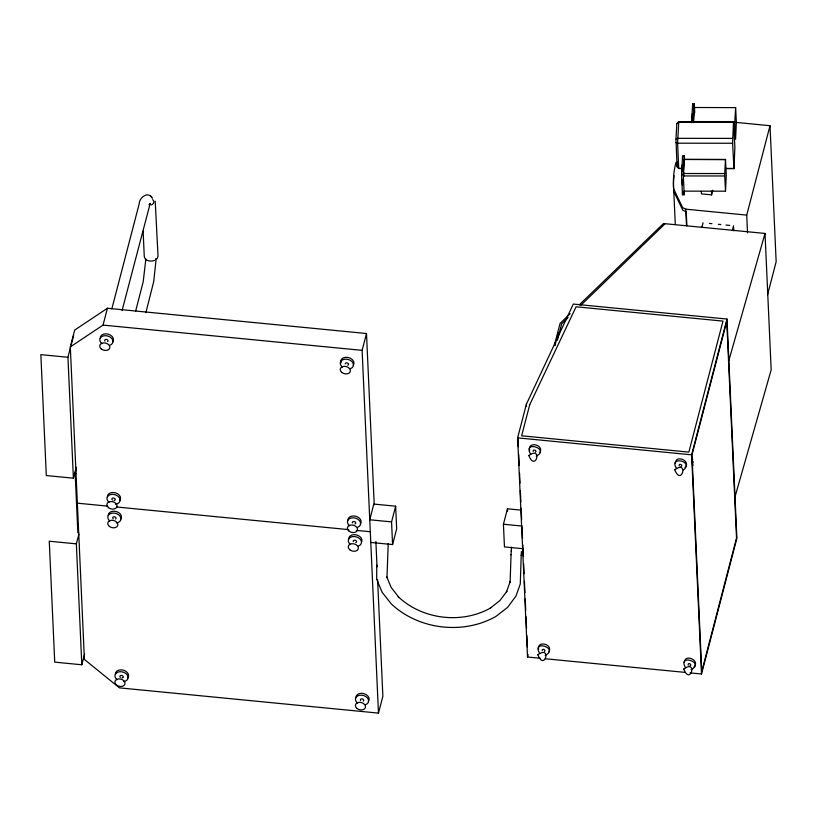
<?xml version="1.0" encoding="UTF-8"?>
<svg xmlns="http://www.w3.org/2000/svg" width="817" height="817" viewBox="0 0 817 817"><rect width="100%" height="100%" fill="white"/><g stroke="black" fill="none" stroke-linecap="round" stroke-linejoin="round"><path stroke-width="1.23" d="M692.663 463.78L692.785 462.075L692.591 462.82M682.726 168.557L678.968 168.557L677.048 166.678L675.976 139.094L676.813 123.653L678.498 121.907L733.503 121.968L734.881 147.336L733.972 168.619L726.476 168.608M683.472 173.51L683.461 175.941L724.71 175.982L725.516 191.188L726.293 174.685L725.486 159.478L684.237 159.438L683.472 173.51L724.72 173.551L725.486 159.478M724.71 175.982L724.72 173.551M733.972 168.619L732.594 143.251L733.503 121.968M734.779 121.61L735.576 139.247L736.342 122.744L735.668 107.63L734.779 121.61L693.521 121.57L694.287 107.497L735.668 107.63M692.673 461.523L692.53 462.248L692.612 461.278M692.663 465.578L692.765 464.791L692.653 465.649M376.77 565.16L376.678 579.151M692.55 461.973L692.581 461.442M692.602 464.72L692.581 463.903M511.054 554.488L510.114 582.337L510.145 581.673L506.489 591.876L506.877 591.253L499.963 600.515L490.231 608.175L490.741 607.909C461.779 624.29 422.46 619.633 398.257 596.757L398.696 597.135L391.129 587.392L386.768 576.935L386.982 577.588L388.218 543.601M145.845 259.142L143.2 281.753L135.632 311.124M156.129 259.142L153.729 281.548L145.875 312.717M521.226 555.172L520.286 583.971L515.956 596.073L507.602 607.368L495.858 616.467C463.096 634.993 418.631 629.723 391.241 603.845L382.08 592.233L376.892 579.804M678.968 168.557L677.222 166.801L677.477 162.052M684.401 190.994L684.197 194.742L682.471 194.742L681.562 174.593L682.583 155.822L684.309 155.833L684.472 159.611M684.197 194.742L683.288 174.593L684.309 155.833M682.471 194.742L682.614 192.24M691.621 122.652L692.642 103.892L694.358 103.892L694.756 112.705M693.337 122.652L694.358 103.892M511.033 554.804L511.258 550.842M521.205 555.478L521.43 551.557M511.238 551.118L511.483 547.165M692.387 459.889L692.55 458.96M692.479 460.032L692.469 460.257M675.291 463.137C675.863 454.109 691.396 461.145 685.024 467.549M684.289 662.403C684.85 653.365 700.383 660.412 694.021 666.815M692.459 460.083L692.52 459.103L692.408 459.848M377.597 579.59L382.867 696.278L378.475 713.108L119.405 687.853L84.406 659.442L70.313 346.898L74.694 330.068L107.425 308.264L366.496 333.52L374.227 504.753M67.944 357.274L40.85 354.639L46.303 475.555L73.397 478.19L67.944 357.274L73.632 335.45M70.313 346.898L103.044 325.095L107.425 308.264M111.827 308.918L139.125 204.117C139.115 197.387 148.357 190.647 152.422 198.317M73.397 478.19L76.236 467.283M78.698 532.755L77.85 532.674L75.164 473.227L76.134 469.52M122.039 310.634L150.062 203.964L148.949 204.679M76.359 543.856L49.265 541.211L54.729 662.127L81.812 664.772L76.359 543.856L78.892 534.155M81.812 664.772L84.662 653.855M378.475 713.108L362.115 350.36L366.496 333.52M391.557 521.889L395.642 506.193L373.839 504.069L369.754 519.765L391.557 521.889L392.579 544.561L370.775 542.437M392.579 544.561L396.664 528.865L395.642 506.193M540.211 658.257L527.516 657.021L517.621 437.861L526.383 404.241L573.309 304.067L726.987 319.049L736.883 538.219L701.517 673.994L690.079 672.871M523.166 548.738L504.457 546.91L503.425 524.238L507.449 508.817L521.175 510.155M555.877 341.986L554.947 345.53L554.814 343.64L560.094 323.389L570.154 313.667M557.419 336.083L558.338 332.539M557.388 340.28L561.667 323.828L568.081 317.629M527.516 657.021L528.139 654.621M701.813 227.586L703.059 222.806M701.323 191.362L701.446 193.884L711.597 194.875L712.812 190.228M732.298 230.557L733.543 225.778M747.524 232.916L746.728 215.116L770.012 125.716L735.719 122.376M701.517 673.994L691.621 454.824L726.987 319.049M767.541 294.814L776.15 261.746L770.012 125.716M728.866 360.43L765.018 233.448L663.465 223.552L579.304 304.833M735.014 496.828L771.177 369.846L765.018 233.448M539.966 452.393C544.204 444.642 527.568 440.966 529.63 450.208M548.953 651.649C553.201 643.908 536.555 640.232 538.628 649.464M157.099 258.611L158.028 256.242L155.22 201.288M150.512 203.321L149.634 204.291L150.073 203.964M535.574 452.189C537.32 450.341 532.674 448.819 533.184 451.403M544.571 651.445C546.307 649.607 541.661 648.085 542.182 650.659M580.897 305.221L665.12 223.715M733.748 122.141L678.743 122.08L676.813 123.653M683.441 469.969C694.634 460.911 667.826 455.672 676.639 468.529M675.976 139.094L677.61 138.328L732.614 138.39M154.576 260.378C151.033 261.9 144.885 261.123 144.272 256.558L143.128 231.14M536.207 456.1C550.944 448.952 521.849 439.709 530.733 454.303M680.867 466.67C684.227 465.312 678.039 462.524 679.254 465.935M545.194 655.367C559.931 648.218 530.836 638.965 539.72 653.559M689.854 665.937C693.214 664.578 687.026 661.78 688.241 665.201M691.1 669.593C705.837 662.444 676.742 653.192 685.626 667.785M732.594 143.251L677.599 143.189L675.965 142.536M725.608 159.57L684.237 159.438M682.481 168.384L678.733 168.384L677.599 143.189L678.743 122.08M726.231 168.435L733.737 168.445M681.562 174.593L683.288 174.593M725.516 191.188L684.268 191.137M675.976 162.379A166.219 113.134 -2.6 0 0 673.668 188.952L682.685 207.681L685.769 209.172L746.728 215.116M709.411 223.429L711.954 223.674M718.296 224.297L720.839 224.542M725.925 225.032L729.734 225.41M103.044 325.095L362.115 350.36M517.621 437.861L691.621 454.824M75.164 473.227L76.012 473.309M503.425 524.238L522.145 526.066M77.36 503.17L107.793 506.142M116.668 507L348.736 529.63M356.345 530.376L370.295 531.734M545.296 658.757L685.003 672.381M685.882 211.695L682.798 210.204L673.79 191.464A166.219 113.134 -2.6 0 1 674.045 175.686M151.748 197.183L150.277 195.794M733.595 227.034L733.768 230.813M711.433 191.096L711.597 194.875M692.642 103.892L692.816 107.67M686.239 211.797L686.872 225.778M685.769 209.172L686.515 225.686M673.79 191.464L675.281 224.532M526.383 404.241L526.485 406.427M517.968 438.024L518.366 446.797M518.703 454.323L519.214 465.598M519.551 473.125L520 483.153M520.347 490.67L520.848 501.955M521.134 508.225L521.644 519.561M521.992 527.118L522.502 538.454M522.778 544.755L523.299 556.091M523.636 563.648L524.085 573.718M524.432 581.275L524.943 592.652M525.229 598.984L525.739 610.37M526.025 616.702L526.546 628.089M526.883 635.687L527.404 647.074M507.449 508.817L507.561 511.34M375.881 541.538L377.025 566.906M353.301 541.62A1.695 1.215 14.6 0 1 354.272 540.231A1.695 1.215 14.6 0 1 356.375 541.079A1.695 1.215 14.6 0 1 355.773 542.611M348.767 538.954A6.71 4.81 14.6 0 1 356.018 534.808A6.71 4.81 14.6 0 1 361.808 541.487M350.381 544.469A6.71 4.81 14.6 0 1 350.473 537.28A6.71 4.81 14.6 0 1 360.174 539.169A6.71 4.81 14.6 0 1 358.387 546.032M360.634 700.588A1.695 1.215 14.6 0 1 361.053 699.005A1.695 1.215 14.6 0 1 363.289 699.434A1.695 1.215 14.6 0 1 363.269 701.098M355.926 697.606A6.71 4.81 14.6 0 1 364.025 693.674A6.71 4.81 14.6 0 1 368.365 701.262M357.54 703.131A6.71 4.81 14.6 0 1 357.632 695.931A6.71 4.81 14.6 0 1 367.333 697.82A6.71 4.81 14.6 0 1 365.546 704.683M113.246 518.764A1.695 1.215 14.6 0 1 113.165 517.008A1.695 1.215 14.6 0 1 115.514 517.243A1.695 1.215 14.6 0 1 115.595 518.989M108.263 515.496A6.71 4.81 14.6 0 1 116.361 511.565A6.71 4.81 14.6 0 1 120.691 519.163M109.866 521.021A6.71 4.81 14.6 0 1 110.407 513.607A6.71 4.81 14.6 0 1 120.273 516.507A6.71 4.81 14.6 0 1 116.3 522.911M120.405 677.416A1.695 1.215 14.6 0 1 120.232 675.741A1.695 1.215 14.6 0 1 122.448 675.73A1.695 1.215 14.6 0 1 123.01 677.416M122.754 677.65A1.695 1.215 14.6 0 1 122.019 677.896M115.422 674.158A6.71 4.81 14.6 0 1 123.52 670.216A6.71 4.81 14.6 0 1 127.85 677.814M117.025 679.673A6.71 4.81 14.6 0 1 117.566 672.258A6.71 4.81 14.6 0 1 127.432 675.169A6.71 4.81 14.6 0 1 123.459 681.572M152.656 199.624A5.157 3.513 -2.6 0 1 152.636 204.138M152.003 204.587A5.157 3.513 -2.6 0 1 151.268 204.955M156.037 258.56A5.157 3.513 -2.6 0 1 155.659 259.122M352.454 522.9A1.695 1.215 14.6 0 1 353.424 521.522A1.695 1.215 14.6 0 1 355.528 522.359A1.695 1.215 14.6 0 1 354.925 523.891M347.93 520.235A6.71 4.81 14.6 0 1 356.028 516.303A6.71 4.81 14.6 0 1 360.358 523.891M349.533 525.76A6.71 4.81 14.6 0 1 349.635 518.56A6.71 4.81 14.6 0 1 359.327 520.449A6.71 4.81 14.6 0 1 357.54 527.312M345.223 363.922A1.695 1.215 14.6 0 1 347.674 363.095A1.695 1.215 14.6 0 1 347.766 365.24M341.046 362.881A6.71 4.81 14.6 0 1 348.011 357.438A6.71 4.81 14.6 0 1 353.199 365.24M342.374 367.099A6.71 4.81 14.6 0 1 342.476 359.909A6.71 4.81 14.6 0 1 352.168 361.798A6.71 4.81 14.6 0 1 350.381 368.661M112.399 500.045A1.695 1.215 14.6 0 1 112.317 498.299A1.695 1.215 14.6 0 1 114.676 498.523A1.695 1.215 14.6 0 1 114.748 500.28M114.421 500.443A1.695 1.215 14.6 0 1 114.023 500.525M107.415 496.787A6.71 4.81 14.6 0 1 115.514 492.855A6.71 4.81 14.6 0 1 119.854 500.443M109.018 502.302A6.71 4.81 14.6 0 1 109.57 494.898A6.71 4.81 14.6 0 1 119.425 497.798A6.71 4.81 14.6 0 1 115.463 504.201M104.964 341.108A1.695 1.215 14.6 0 1 105.373 339.525A1.695 1.215 14.6 0 1 107.619 339.964A1.695 1.215 14.6 0 1 107.589 341.618M100.256 338.136A6.71 4.81 14.6 0 1 108.355 334.194A6.71 4.81 14.6 0 1 112.695 341.792M101.87 343.651A6.71 4.81 14.6 0 1 101.962 336.461A6.71 4.81 14.6 0 1 111.663 338.34A6.71 4.81 14.6 0 1 109.876 345.213M692.081 121.988A10.325 0.511 -89.9 0 1 692.377 113.461M683.747 176.625A10.325 0.511 -89.9 0 1 683.758 172.152M682.614 184.856A10.325 0.511 -89.9 0 1 682.062 179.189M682.052 171.294A10.325 0.511 -89.9 0 1 682.583 164.411M528.844 455.529C535.492 472.563 543.019 445.296 528.844 455.529M537.831 654.795C544.49 671.829 552.016 644.562 537.831 654.795M674.75 469.755C681.409 486.789 688.935 459.522 674.75 469.755M683.737 669.021C690.396 686.055 697.922 658.788 683.737 669.021M529.722 404.742L521.634 435.798L688.854 452.107L722.984 321.112L576.077 306.783L529.722 404.742M726.762 321.408L691.968 454.987L701.742 671.635L736.536 538.046L726.762 321.408M349.85 549.81A5.168 3.697 14.6 0 0 358.265 548.953A5.168 3.697 14.6 0 0 351.841 543.713A5.168 3.697 14.6 0 0 349.85 549.81M357.009 708.472A5.168 3.697 14.6 0 0 365.424 707.604A5.168 3.697 14.6 0 0 359 702.365A5.168 3.697 14.6 0 0 357.009 708.472M109.335 526.362A5.168 3.697 14.6 0 0 117.76 525.494A5.168 3.697 14.6 0 0 111.326 520.266A5.168 3.697 14.6 0 0 109.335 526.362M116.494 685.014A5.168 3.697 14.6 0 0 124.919 684.146A5.168 3.697 14.6 0 0 118.485 678.917A5.168 3.697 14.6 0 0 116.494 685.014M349.002 531.101A5.168 3.697 14.6 0 0 357.427 530.233A5.168 3.697 14.6 0 0 350.993 524.994A5.168 3.697 14.6 0 0 349.002 531.101M341.843 372.44A5.168 3.697 14.6 0 0 350.268 371.582A5.168 3.697 14.6 0 0 343.834 366.343A5.168 3.697 14.6 0 0 341.843 372.44M108.487 507.643A5.168 3.697 14.6 0 0 116.913 506.785A5.168 3.697 14.6 0 0 110.489 501.546A5.168 3.697 14.6 0 0 108.487 507.643M101.328 348.992A5.168 3.697 14.6 0 0 109.754 348.124A5.168 3.697 14.6 0 0 103.33 342.895A5.168 3.697 14.6 0 0 101.328 348.992"/></g></svg>
